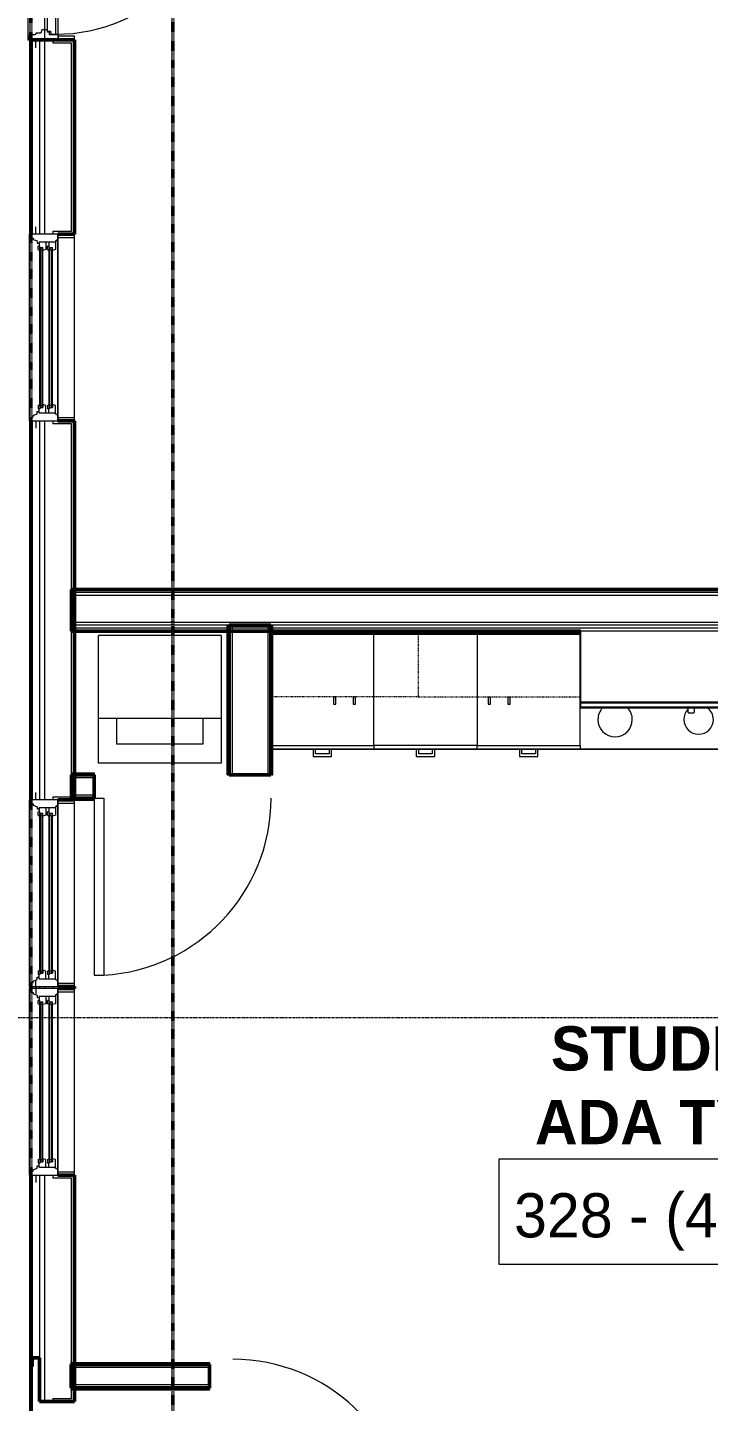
# Model space of a CAD drawing. Header units: inches. Extents: x -4218 to -1830, y 9767 to 12426.
# Drawn here: x -3861.4 to -3722.7, y 10389.1 to 10668.9 of the extents above; entities that cross this region are included whole.
import ezdxf

# ---------------------------------------------------------------- set-up
doc = ezdxf.new("R2010")
doc.units = ezdxf.units.IN
doc.header["$MEASUREMENT"] = 0
for name, pattern in [('Dash', [0.25, 0.125, -0.125]), ('Dash 1_16_', [0.125, 0.0625, -0.0625]), ('Grid Line 1_2_', [0.875, 0.5, -0.125, 0.125, -0.125])]:
    doc.linetypes.add(name, pattern=pattern)
for name, color, linetype, lineweight in [('0-1', 7, 'Continuous', 5), ('0-2', 253, 'Continuous', 9), ('A-AREA-IDEN', 2, 'Continuous', 9), ('A-DOOR-1', 7, 'Continuous', 9), ('A-DOOR-2', 50, 'Continuous', 20), ('A-DOOR-4', 31, 'Continuous', 9), ('A-DOOR-5', 31, 'Continuous', 20), ('A-DOOR-FRAM', 31, 'Continuous', 20), ('A-DOOR-FRAM-2', 31, 'Continuous', 9), ('A-DOOR-GLAZ', 31, 'Continuous', 9), ('A-FLOR-5', 192, 'Continuous', 9), ('A-GLAZ-1', 151, 'Continuous', 9), ('A-GLAZ-2', 151, 'Continuous', 20), ('A-GLAZ-3', 151, 'Continuous', 50), ('A-WALL', 113, 'Continuous', 13), ('A-WALL-1', 250, 'Continuous', 50), ('A-WALL-2', 10, 'Continuous', 13), ('A-WALL-3', 254, 'Continuous', 9), ('A-WALL-4', 253, 'Continuous', 9), ('A-WALL-5', 252, 'Continuous', 9), ('A-WALL-6', 7, 'Continuous', 9), ('A-WALL-8', 113, 'Continuous', 9), ('A-WALL-9', 113, 'Continuous', 50), ('C-PROP-LINE-1', 91, 'Dash 1_16_', 50), ('I-WALL-1', 250, 'Continuous', 50), ('I-WALL-2', 254, 'Continuous', 9), ('I-WALL-3', 253, 'Continuous', 9), ('I-WALL-4', 252, 'Continuous', 9), ('I-WALL-5', 7, 'Continuous', 9), ('P-SANR-FIXT-1', 7, 'Continuous', 9), ('Q-CASE-1', 252, 'Continuous', 9), ('Q-CASE-2', 7, 'Continuous', 9), ('Q-CASE-3', 253, 'Continuous', 9), ('Q-CASE-4', 7, 'Dash', 9), ('Q-CASE-5', 254, 'Continuous', 9), ('Q-SPCQ-1', 7, 'Continuous', 9), ('S-GRID-1', 1, 'Grid Line 1_2_', 9)]:
    doc.layers.add(name, color=color, linetype=linetype, lineweight=lineweight)
doc.styles.add('Century Gothic', font='ufonts.com_century-gothic.ttf', dxfattribs={"height": 9})
doc.styles.add('Century Gothic_B', font='GOTHICB.TTF', dxfattribs={"height": 9})

# ---------------------------------------------------------------- blocks, each defined once
blk = doc.blocks.new('Basic Wall _ INT - W4BØF - _5_8 GYP - 2X4 WOOD_BATT_ - 5_8 GYP_ - ___-2687833-BACKGROUND - 3RD FLOOR')
at = {"layer": 'A-WALL-4'}
for p, q in [((-3852.5, 10397), (-3852.5, 10396.94)), ((-3852.5, 10396.94), (-3852.5, 10396.8)), ((-3852.5, 10396.79), (-3852.5, 10396.73)), ((-3852.5, 10396.61), (-3852.5, 10396.59)), ((-3852.47, 10396.94), (-3851.85, 10396.94)), ((-3851.85, 10396.59), (-3852.47, 10396.59))]:
    blk.add_line(p, q, dxfattribs=at)
at = {"layer": 'A-WALL-5'}
for p, q in [((-3852.5, 10396.71), (-3852.5, 10397)), ((-3852.5, 10396.7), (-3852.5, 10396.71)), ((-3852.5, 10396.69), (-3852.5, 10396.7)), ((-3852.5, 10396.67), (-3852.5, 10396.69)), ((-3852.5, 10396.63), (-3852.5, 10396.67)), ((-3852.5, 10396.59), (-3852.5, 10396.63)), ((-3852.47, 10397), (-3851.85, 10397)), ((-3851.85, 10396.71), (-3852.47, 10396.71)), ((-3851.85, 10396.94), (-3824.35, 10396.94)), ((-3824.35, 10396.59), (-3851.85, 10396.59)), ((-3824.35, 10396.94), (-3824.35, 10397)), ((-3824.35, 10396.8), (-3824.35, 10396.94)), ((-3824.35, 10396.73), (-3824.35, 10396.79)), ((-3824.35, 10396.59), (-3824.35, 10396.61))]:
    blk.add_line(p, q, dxfattribs=at)
at = {"layer": 'A-WALL-6'}
for p, q in [((-3851.85, 10397), (-3824.35, 10397)), ((-3824.35, 10396.71), (-3851.85, 10396.71)), ((-3824.35, 10397), (-3824.35, 10396.71)), ((-3824.35, 10396.71), (-3824.35, 10396.63)), ((-3824.35, 10396.63), (-3824.35, 10396.59))]:
    blk.add_line(p, q, dxfattribs=at)
blk = doc.blocks.new('Basic Wall _ INT - W4BØF - _5_8 GYP - 2X4 WOOD_BATT_ - 5_8 GYP_ - ___-2687832-BACKGROUND - 3RD FLOOR')
at = {"layer": 'A-WALL-4'}
for p, q in [((-3852.5, 10391.84), (-3852.5, 10391.82)), ((-3852.5, 10391.7), (-3852.5, 10391.64)), ((-3852.5, 10391.63), (-3852.5, 10391.49)), ((-3852.5, 10391.49), (-3852.5, 10391.43)), ((-3851.89, 10391.84), (-3852.47, 10391.84)), ((-3852.47, 10391.49), (-3851.88, 10391.49))]:
    blk.add_line(p, q, dxfattribs=at)
at = {"layer": 'A-WALL-5'}
for p, q in [((-3852.5, 10391.8), (-3852.5, 10391.84)), ((-3852.5, 10391.76), (-3852.5, 10391.8)), ((-3852.5, 10391.71), (-3852.5, 10391.76)), ((-3852.5, 10391.43), (-3852.5, 10391.71)), ((-3852.47, 10391.71), (-3851.89, 10391.71)), ((-3852.47, 10391.43), (-3851.88, 10391.43)), ((-3824.35, 10391.84), (-3851.85, 10391.84)), ((-3851.85, 10391.49), (-3824.35, 10391.49)), ((-3824.35, 10391.82), (-3824.35, 10391.84)), ((-3824.35, 10391.64), (-3824.35, 10391.7)), ((-3824.35, 10391.49), (-3824.35, 10391.63)), ((-3824.35, 10391.43), (-3824.35, 10391.49))]:
    blk.add_line(p, q, dxfattribs=at)
at = {"layer": 'A-WALL-6'}
for p, q in [((-3851.85, 10391.71), (-3824.35, 10391.71)), ((-3851.85, 10391.43), (-3824.35, 10391.43)), ((-3824.35, 10391.84), (-3824.35, 10391.8)), ((-3824.35, 10391.8), (-3824.35, 10391.71)), ((-3824.35, 10391.71), (-3824.35, 10391.43))]:
    blk.add_line(p, q, dxfattribs=at)
blk = doc.blocks.new('SWING - SINGLE - FLUSH - 36_ x 80_ - OFFSET PIVOT DOOR AT MAGIC PAK AND WASHER_DRYER-3199414-BACKGROUND - 3RD FLOOR')
at = {"layer": 'A-DOOR-1'}
blk.add_arc((18, 2.37), 36.07, 93.1789, 180, dxfattribs=at)
at = {"layer": 'A-DOOR-2'}
for p, q in [((16, 2.37), (16, 38.39)), ((18, 38.39), (16, 38.39)), ((18, 2.37), (18, 38.39)), ((18, 2.37), (16, 2.37))]:
    blk.add_line(p, q, dxfattribs=at)
blk = doc.blocks.new('Range - 24_ x 30_-V13-BACKGROUND - 3RD FLOOR')
at = {"layer": 'Q-SPCQ-1'}
blk.add_line((29.37, 22), (30, 22), dxfattribs=at)
for centre, radius, start, end in [((6.5, 6), 3.5, 136.4295, 180), ((6.5, 6), 3.5, 81.0228, 98.9772), ((6.5, 6), 3.5, 360, 43.6168), ((23.5, 6), 3, 360, 53.8773), ((6.5, 6), 3.5, 180, 0), ((23.5, 6), 3, 136.1907, 180), ((23.5, 6), 3, 180, 360)]:
    blk.add_arc(centre, radius, start, end, dxfattribs=at)
blk = doc.blocks.new('Basic Wall _ INT - W4BØF - _5_8 GYP - 2X4 WOOD_BATT_ - 5_8 GYP_ - ___-2685607-BACKGROUND - 3RD FLOOR')
at = {"layer": 'A-WALL-3'}
for p, q in [((-3852.47, 10517.08), (-3852.47, 10517.02)), ((-3852.47, 10517.02), (-3852.47, 10516.87)), ((-3852.47, 10516.87), (-3852.47, 10516.8)), ((-3852.47, 10516.69), (-3852.47, 10516.66))]:
    blk.add_line(p, q, dxfattribs=at)
at = {"layer": 'A-WALL-4'}
for p, q in [((-3852.47, 10516.79), (-3852.47, 10517.08)), ((-3852.47, 10517.02), (-3851.85, 10517.02)), ((-3852.47, 10516.71), (-3852.47, 10516.79)), ((-3852.47, 10516.66), (-3852.47, 10516.71)), ((-3851.89, 10516.66), (-3852.47, 10516.66))]:
    blk.add_line(p, q, dxfattribs=at)
at = {"layer": 'A-WALL-5'}
for p, q in [((-3852.47, 10517.08), (-3851.85, 10517.08)), ((-3851.89, 10516.79), (-3852.47, 10516.79)), ((-3851.85, 10517.02), (-3847.87, 10517.02)), ((-3847.87, 10516.66), (-3851.85, 10516.66)), ((-3847.87, 10517.02), (-3847.87, 10517.08)), ((-3847.87, 10516.87), (-3847.87, 10517.02)), ((-3847.87, 10516.8), (-3847.87, 10516.87)), ((-3847.87, 10516.66), (-3847.87, 10516.69))]:
    blk.add_line(p, q, dxfattribs=at)
at = {"layer": 'A-WALL-6'}
for p, q in [((-3851.85, 10517.08), (-3847.87, 10517.08)), ((-3847.87, 10516.79), (-3851.85, 10516.79)), ((-3847.87, 10517.08), (-3847.87, 10516.79)), ((-3847.87, 10516.79), (-3847.87, 10516.71)), ((-3847.87, 10516.71), (-3847.87, 10516.66))]:
    blk.add_line(p, q, dxfattribs=at)
blk = doc.blocks.new('Basic Wall _ INT - W4BØF - _5_8 GYP - 2X4 WOOD_BATT_ - 5_8 GYP_ - ___-2685608-BACKGROUND - 3RD FLOOR')
at = {"layer": 'A-WALL-4'}
for p, q in [((-3852.47, 10511.91), (-3852.47, 10511.89)), ((-3851.85, 10511.91), (-3852.47, 10511.91)), ((-3852.47, 10511.77), (-3852.47, 10511.71)), ((-3852.47, 10511.71), (-3852.47, 10511.62)), ((-3852.35, 10511.56), (-3851.85, 10511.56))]:
    blk.add_line(p, q, dxfattribs=at)
at = {"layer": 'A-WALL-5'}
for p, q in [((-3852.47, 10511.87), (-3852.47, 10511.91)), ((-3852.47, 10511.79), (-3852.47, 10511.87)), ((-3852.47, 10511.79), (-3851.85, 10511.79)), ((-3852.47, 10511.71), (-3852.47, 10511.79)), ((-3852.47, 10511.62), (-3852.47, 10511.71)), ((-3847.87, 10511.91), (-3851.85, 10511.91)), ((-3851.85, 10511.56), (-3847.87, 10511.56)), ((-3847.87, 10511.89), (-3847.87, 10511.91)), ((-3847.87, 10511.71), (-3847.87, 10511.77)), ((-3847.87, 10511.56), (-3847.87, 10511.71)), ((-3847.87, 10511.5), (-3847.87, 10511.56))]:
    blk.add_line(p, q, dxfattribs=at)
at = {"layer": 'A-WALL-6'}
for p, q in [((-3851.85, 10511.79), (-3847.87, 10511.79)), ((-3851.85, 10511.5), (-3847.87, 10511.5)), ((-3847.87, 10511.91), (-3847.87, 10511.87)), ((-3847.87, 10511.87), (-3847.87, 10511.79)), ((-3847.87, 10511.79), (-3847.87, 10511.5))]:
    blk.add_line(p, q, dxfattribs=at)
blk = doc.blocks.new('Basic Wall _ INT - W8BØF - _5_8 GYP - 2X8 WOOD_BATT_ - 5_8 GYP_ - ___-2698629-BACKGROUND - 3RD FLOOR')
at = {"layer": 'I-WALL-2'}
for p, q in [((-3820.72, 10547.19), (-3820.78, 10547.19)), ((-3820.57, 10547.19), (-3820.72, 10547.19)), ((-3820.51, 10547.19), (-3820.57, 10547.19)), ((-3820.37, 10547.19), (-3820.39, 10547.19))]:
    blk.add_line(p, q, dxfattribs=at)
at = {"layer": 'I-WALL-3'}
for p, q in [((-3820.78, 10547.19), (-3820.49, 10547.19)), ((-3820.72, 10545.94), (-3820.72, 10547.19)), ((-3820.49, 10547.19), (-3820.41, 10547.19)), ((-3820.41, 10547.19), (-3820.37, 10547.19)), ((-3820.37, 10547.19), (-3820.37, 10545.94))]:
    blk.add_line(p, q, dxfattribs=at)
at = {"layer": 'I-WALL-4'}
for p, q in [((-3820.78, 10545.94), (-3820.78, 10547.19)), ((-3820.49, 10547.19), (-3820.49, 10545.94)), ((-3820.72, 10516.66), (-3820.72, 10545.94)), ((-3820.37, 10545.94), (-3820.37, 10516.66)), ((-3820.78, 10516.66), (-3820.72, 10516.66)), ((-3820.72, 10516.66), (-3820.57, 10516.66)), ((-3820.57, 10516.66), (-3820.51, 10516.66)), ((-3820.39, 10516.66), (-3820.37, 10516.66))]:
    blk.add_line(p, q, dxfattribs=at)
at = {"layer": 'I-WALL-5'}
for p, q in [((-3820.78, 10516.66), (-3820.78, 10545.94)), ((-3820.49, 10545.94), (-3820.49, 10516.66)), ((-3820.49, 10516.66), (-3820.78, 10516.66)), ((-3820.41, 10516.66), (-3820.49, 10516.66)), ((-3820.37, 10516.66), (-3820.41, 10516.66))]:
    blk.add_line(p, q, dxfattribs=at)
blk = doc.blocks.new('Basic Wall _ INT - W8BØF - _5_8 GYP - 2X8 WOOD_BATT_ - 5_8 GYP_ - ___-2703823-BACKGROUND - 3RD FLOOR')
at = {"layer": 'I-WALL-2'}
for p, q in [((-3811.84, 10547.19), (-3811.87, 10547.19)), ((-3811.66, 10547.19), (-3811.73, 10547.19)), ((-3811.51, 10547.19), (-3811.66, 10547.19)), ((-3811.45, 10547.19), (-3811.51, 10547.19)), ((-3811.87, 10545.94), (-3811.87, 10545.56)), ((-3811.51, 10545.56), (-3811.51, 10545.94))]:
    blk.add_line(p, q, dxfattribs=at)
at = {"layer": 'I-WALL-3'}
for p, q in [((-3811.87, 10547.19), (-3811.82, 10547.19)), ((-3811.87, 10547.19), (-3811.87, 10545.94)), ((-3811.82, 10547.19), (-3811.74, 10547.19)), ((-3811.74, 10547.19), (-3811.45, 10547.19)), ((-3811.51, 10545.94), (-3811.51, 10547.19)), ((-3811.87, 10545.56), (-3811.87, 10521.94)), ((-3811.74, 10545.56), (-3811.74, 10545.91)), ((-3811.51, 10521.94), (-3811.51, 10545.56)), ((-3811.45, 10545.56), (-3811.45, 10545.94))]:
    blk.add_line(p, q, dxfattribs=at)
at = {"layer": 'I-WALL-4'}
for p, q in [((-3811.74, 10545.94), (-3811.74, 10547.19)), ((-3811.45, 10545.94), (-3811.45, 10547.19)), ((-3811.74, 10521.94), (-3811.74, 10545.56)), ((-3811.45, 10521.94), (-3811.45, 10545.56)), ((-3811.87, 10521.94), (-3811.87, 10516.66)), ((-3811.51, 10516.66), (-3811.51, 10521.94)), ((-3811.87, 10516.66), (-3811.84, 10516.66)), ((-3811.73, 10516.66), (-3811.66, 10516.66)), ((-3811.66, 10516.66), (-3811.51, 10516.66)), ((-3811.51, 10516.66), (-3811.45, 10516.66))]:
    blk.add_line(p, q, dxfattribs=at)
at = {"layer": 'I-WALL-5'}
for p, q in [((-3811.74, 10516.66), (-3811.74, 10521.94)), ((-3811.45, 10516.66), (-3811.45, 10521.94)), ((-3811.82, 10516.66), (-3811.87, 10516.66)), ((-3811.74, 10516.66), (-3811.82, 10516.66)), ((-3811.45, 10516.66), (-3811.74, 10516.66))]:
    blk.add_line(p, q, dxfattribs=at)
blk = doc.blocks.new('Stacked Washer and Dryer - 26_x25_ - Private-1352637-BACKGROUND - 3RD FLOOR')
at = {"layer": 'P-SANR-FIXT-1'}
for p, q in [((0, 12.5), (26, 12.5)), ((0, 12.5), (0, -12.5)), ((16.90625, 12.5), (16.90625, -12.5)), ((26, 12.5), (26, -12.5)), ((16.90625, 8.75), (22.09375, 8.75)), ((22.09375, 8.75), (22.09375, -8.75)), ((22.09375, -8.75), (16.90625, -8.75)), ((26, -12.5), (0, -12.5))]:
    blk.add_line(p, q, dxfattribs=at)
blk = doc.blocks.new('Base Cabinet 3 Drawer 230 - Base Cabinet 3 Drawer 230 21_-2578998-BACKGROUND - 3RD FLOOR')
at = {"layer": 'Q-CASE-1'}
for p, q in [((-9.76, 24), (11.24, 24)), ((-9.76, 23.25), (-9.76, 24)), ((11.24, 23.25), (-9.76, 23.25)), ((-9.76, 23.25), (-9.76, 0.38)), ((-0.64, 24), (-1.14, 24)), ((2.11, 24), (2.61, 24)), ((11.24, 24), (11.24, 23.25)), ((11.24, 0.38), (11.24, 23.25))]:
    blk.add_line(p, q, dxfattribs=at)
at = {"layer": 'Q-CASE-2'}
for p, q in [((2.61, 25.5), (-1.14, 25.5)), ((-1.14, 25.5), (-1.14, 24)), ((2.61, 24), (2.61, 25.5)), ((-0.64, 24), (-0.64, 25)), ((-0.64, 25), (2.11, 25)), ((2.11, 25), (2.11, 24))]:
    blk.add_line(p, q, dxfattribs=at)
at = {"layer": 'Q-CASE-3'}
for p, q in [((-0.64, 24), (-1.14, 24)), ((2.11, 24), (2.61, 24)), ((-9.76, 0.38), (-9.76, 0)), ((11.24, 0), (11.24, 0.38))]:
    blk.add_line(p, q, dxfattribs=at)
at = {"layer": 'Q-CASE-5'}
for p, q in [((-0.64, 24), (-1.14, 24)), ((2.11, 24), (2.61, 24)), ((-9.76, 0), (11.24, 0))]:
    blk.add_line(p, q, dxfattribs=at)
blk = doc.blocks.new('30quot_MicrowaveVent_11166 - 70cm miele oven-2322118-BACKGROUND - 3RD FLOOR')
at = {"layer": 'Q-CASE-2'}
for p, q in [((-14.2, -14.49), (-14.2, 0)), ((15.68, 0), (-14.2, 0)), ((15.68, 0), (15.68, -14.49)), ((15.68, -14.49), (-14.2, -14.49)), ((-14.2, -14.61), (15.68, -14.61)), ((-14.2, -15.39), (-14.2, -14.61)), ((-14.2, -15.6), (-14.2, -15.39)), ((-14.2, -15.39), (15.68, -15.39)), ((-14.2, -15.6), (15.68, -15.6)), ((7.69, -16.55), (7.69, -15.63)), ((7.69, -16.6), (8.88, -16.6)), ((8.88, -15.63), (8.88, -16.55)), ((15.68, -14.61), (15.68, -15.39)), ((15.68, -15.39), (15.68, -15.6))]:
    blk.add_line(p, q, dxfattribs=at)
blk = doc.blocks.new('300 Series Wall Hung Cabinet_302 - 33_ X 27_-2598982-BACKGROUND - 3RD FLOOR')
at = {"layer": 'Q-CASE-2'}
for p, q in [((-2.25, -13.19), (-1.76, -13.19)), ((-2.25, -13.19), (-2.25, -14.69)), ((-1.76, -14.69), (-1.76, -13.19)), ((1.75, -13.19), (2.24, -13.19)), ((1.75, -13.19), (1.75, -14.69)), ((2.24, -14.69), (2.24, -13.19)), ((-2.25, -14.69), (-1.76, -14.69)), ((1.75, -14.69), (2.24, -14.69))]:
    blk.add_line(p, q, dxfattribs=at)
at = {"layer": 'Q-CASE-4'}
for p, q in [((16.5, -0.19), (-16.5, -0.19)), ((-16.5, -0.19), (-16.5, -13.19)), ((16.5, -13.19), (16.5, -0.19)), ((-16.5, -13.19), (16.5, -13.19))]:
    blk.add_line(p, q, dxfattribs=at)
blk = doc.blocks.new('Base Cabinet 3 Drawer 230 - Base Cabinet 3 Drawer 230 21_-V17-BACKGROUND - 3RD FLOOR')
at = {"layer": 'Q-CASE-1'}
for p, q in [((-9.76, 24), (11.24, 24)), ((-9.76, 23.25), (-9.76, 24)), ((11.24, 23.25), (-9.76, 23.25)), ((-9.76, 23.25), (-9.76, 0.38)), ((-0.64, 24), (-1.14, 24)), ((2.11, 24), (2.61, 24))]:
    blk.add_line(p, q, dxfattribs=at)
at = {"layer": 'Q-CASE-2'}
for p, q in [((2.61, 25.5), (-1.14, 25.5)), ((-1.14, 25.5), (-1.14, 24)), ((2.61, 24), (2.61, 25.5)), ((-0.64, 24), (-0.64, 25)), ((-0.64, 25), (2.11, 25)), ((2.11, 25), (2.11, 24))]:
    blk.add_line(p, q, dxfattribs=at)
at = {"layer": 'Q-CASE-3'}
for p, q in [((-0.64, 24), (-1.14, 24)), ((2.11, 24), (2.61, 24)), ((11.24, 24), (11.24, 23.25)), ((11.24, 0.38), (11.24, 23.25)), ((-9.76, 0.38), (-9.76, 0))]:
    blk.add_line(p, q, dxfattribs=at)
at = {"layer": 'Q-CASE-5'}
for p, q in [((-0.64, 24), (-1.14, 24)), ((2.11, 24), (2.61, 24)), ((11.24, 0), (11.24, 0.38)), ((-9.76, 0), (11.24, 0))]:
    blk.add_line(p, q, dxfattribs=at)
blk = doc.blocks.new('300 Series Wall Hung Cabinet_302 - 30_ X 27_-2746447-BACKGROUND - 3RD FLOOR')
at = {"layer": 'Q-CASE-2'}
for p, q in [((-1.76, 14.69), (-2.25, 14.69)), ((-2.25, 14.69), (-2.25, 13.19)), ((-1.76, 13.19), (-1.76, 14.69)), ((2.24, 14.69), (1.75, 14.69)), ((1.75, 14.69), (1.75, 13.19)), ((2.24, 13.19), (2.24, 14.69)), ((-1.76, 13.19), (-2.25, 13.19)), ((2.24, 13.19), (1.75, 13.19))]:
    blk.add_line(p, q, dxfattribs=at)
at = {"layer": 'Q-CASE-4'}
for p, q in [((-15, 0.19), (-15, 13.19)), ((-15, 13.19), (15, 13.19)), ((15, 13.19), (15, 0.19)), ((15, 0.19), (-15, 0.19))]:
    blk.add_line(p, q, dxfattribs=at)
blk = doc.blocks.new('Base Cabinet 3 Drawer 230 - Base Cabinet 3 Drawer 230 21_-2554957-BACKGROUND - 3RD FLOOR')
at = {"layer": 'Q-CASE-1'}
for p, q in [((-9.76, -23.25), (-9.76, -0.37)), ((11.24, -0.37), (11.24, -23.25)), ((-9.76, -23.25), (-9.76, -24)), ((11.24, -23.25), (-9.76, -23.25)), ((-9.76, -24), (11.24, -24)), ((-1.14, -24), (-0.64, -24)), ((2.61, -24), (2.11, -24)), ((11.24, -24), (11.24, -23.25))]:
    blk.add_line(p, q, dxfattribs=at)
at = {"layer": 'Q-CASE-2'}
for p, q in [((-1.14, -24), (-1.14, -25.5)), ((-0.64, -25), (-0.64, -24)), ((2.11, -25), (-0.64, -25)), ((2.11, -24), (2.11, -25)), ((2.61, -25.5), (2.61, -24)), ((-1.14, -25.5), (2.61, -25.5))]:
    blk.add_line(p, q, dxfattribs=at)
at = {"layer": 'Q-CASE-3'}
for p, q in [((-9.76, -0.37), (-9.76, 0)), ((11.24, 0), (11.24, -0.37)), ((-1.14, -24), (-0.64, -24)), ((2.61, -24), (2.11, -24))]:
    blk.add_line(p, q, dxfattribs=at)
at = {"layer": 'Q-CASE-5'}
for p, q in [((-9.76, 0), (11.24, 0)), ((-1.14, -24), (-0.64, -24)), ((2.61, -24), (2.11, -24))]:
    blk.add_line(p, q, dxfattribs=at)
blk = doc.blocks.new('CTR - 1st Phase - Unit Layouts_rvt-1-BACKGROUND - 3RD FLOOR')
at = {"layer": 'A-WALL-1'}
for p, q in [((-3748.75, 10545.94), (-3811.87, 10545.94)), ((-3811.87, 10545.94), (-3811.87, 10545.56)), ((-3811.87, 10545.56), (-3748.75, 10545.56)), ((-3847.87, 10516.66), (-3852.47, 10516.66)), ((-3852.47, 10516.66), (-3852.47, 10516.04)), ((-3852.47, 10516.04), (-3852.47, 10512.54)), ((-3847.87, 10511.91), (-3847.87, 10516.66)), ((-3852.47, 10512.54), (-3852.47, 10511.91)), ((-3852.47, 10511.91), (-3847.87, 10511.91)), ((-3824.35, 10396.59), (-3852.5, 10396.59)), ((-3852.5, 10396.59), (-3852.5, 10395.96)), ((-3852.5, 10395.96), (-3852.5, 10392.46)), ((-3824.35, 10391.84), (-3824.35, 10396.59)), ((-3852.5, 10392.46), (-3852.5, 10391.84)), ((-3852.5, 10391.84), (-3824.35, 10391.84))]:
    blk.add_line(p, q, dxfattribs=at)
at = {"layer": 'A-WALL-2'}
for p, q in [((-3819.74, 10547.19), (-3819.74, 10516.66)), ((-3812.49, 10547.19), (-3812.49, 10516.66)), ((-3851.85, 10516.04), (-3851.85, 10512.54)), ((-3847.87, 10516.04), (-3851.85, 10516.04)), ((-3847.87, 10512.54), (-3851.85, 10512.54)), ((-3851.87, 10395.96), (-3851.87, 10392.46)), ((-3824.35, 10395.96), (-3851.87, 10395.96)), ((-3824.35, 10392.46), (-3851.87, 10392.46))]:
    blk.add_line(p, q, dxfattribs=at)
at = {"layer": 'A-WALL-3'}
for p, q in [((-3852.47, 10512.23), (-3852.47, 10516.66)), ((-3851.89, 10516.66), (-3852.47, 10516.66)), ((-3852.47, 10511.91), (-3851.85, 10511.91)), ((-3851.85, 10396.59), (-3852.47, 10396.59)), ((-3852.47, 10391.84), (-3851.89, 10391.84))]:
    blk.add_line(p, q, dxfattribs=at)
at = {"layer": 'A-WALL-4'}
for p, q in [((-3748.75, 10545.94), (-3811.87, 10545.94)), ((-3811.87, 10545.56), (-3811.87, 10545.94)), ((-3847.87, 10516.66), (-3851.85, 10516.66)), ((-3852.47, 10511.91), (-3852.47, 10512.23)), ((-3851.85, 10511.91), (-3847.87, 10511.91)), ((-3852.5, 10391.84), (-3852.5, 10396.59)), ((-3824.35, 10396.59), (-3851.85, 10396.59)), ((-3851.85, 10391.84), (-3824.35, 10391.84))]:
    blk.add_line(p, q, dxfattribs=at)
at = {"layer": 'A-WALL-5'}
for p, q in [((-3811.87, 10545.56), (-3748.75, 10545.56)), ((-3847.87, 10516.66), (-3847.87, 10511.91)), ((-3824.35, 10396.59), (-3824.35, 10391.84))]:
    blk.add_line(p, q, dxfattribs=at)
at = {"layer": 'A-WALL-8'}
for p, q in [((-3748.75, 10545.94), (-3811.87, 10545.94)), ((-3811.87, 10545.94), (-3811.87, 10545.56)), ((-3811.87, 10545.56), (-3811.87, 10545.94)), ((-3811.87, 10545.94), (-3748.75, 10545.94)), ((-3811.87, 10545.56), (-3811.87, 10521.94)), ((-3811.87, 10521.94), (-3811.87, 10545.56)), ((-3811.87, 10521.94), (-3705.49, 10521.94)), ((-3705.49, 10521.94), (-3811.87, 10521.94))]:
    blk.add_line(p, q, dxfattribs=at)
at = {"layer": 'I-WALL-1'}
for p, q in [((-3811.87, 10547.19), (-3820.37, 10547.19)), ((-3820.37, 10547.19), (-3820.37, 10516.66)), ((-3811.87, 10516.66), (-3811.87, 10547.19)), ((-3820.37, 10516.66), (-3811.87, 10516.66))]:
    blk.add_line(p, q, dxfattribs=at)
at = {"layer": 'I-WALL-2'}
for p, q in [((-3820.37, 10547.19), (-3811.87, 10547.19)), ((-3820.37, 10547.19), (-3820.37, 10545.94)), ((-3811.87, 10545.94), (-3811.87, 10547.19)), ((-3811.87, 10545.56), (-3811.87, 10545.94)), ((-3811.87, 10521.94), (-3811.87, 10545.56))]:
    blk.add_line(p, q, dxfattribs=at)
at = {"layer": 'I-WALL-3'}
for p, q in [((-3820.37, 10545.94), (-3820.37, 10516.66)), ((-3811.87, 10516.66), (-3811.87, 10521.94))]:
    blk.add_line(p, q, dxfattribs=at)
at = {"layer": 'I-WALL-4'}
blk.add_line((-3811.87, 10516.66), (-3820.37, 10516.66), dxfattribs=at)
at = {"layer": '0-2'}
for name, p in [('Basic Wall _ INT - W8BØF - _5_8 GYP - 2X8 WOOD_BATT_ - 5_8 GYP_ - ___-2698629-BACKGROUND - 3RD FLOOR', (0, 0)), ('Basic Wall _ INT - W8BØF - _5_8 GYP - 2X8 WOOD_BATT_ - 5_8 GYP_ - ___-2703823-BACKGROUND - 3RD FLOOR', (0, 0)), ('Base Cabinet 3 Drawer 230 - Base Cabinet 3 Drawer 230 21_-2554957-BACKGROUND - 3RD FLOOR', (-3781.1, 10545.94)), ('300 Series Wall Hung Cabinet_302 - 33_ X 27_-2598982-BACKGROUND - 3RD FLOOR', (-3765.37, 10545.75)), ('30quot_MicrowaveVent_11166 - 70cm miele oven-2322118-BACKGROUND - 3RD FLOOR', (-3734.54, 10545.94)), ('Range - 24_ x 30_-V13-BACKGROUND - 3RD FLOOR', (-3748.24, 10521.94)), ('Basic Wall _ INT - W4BØF - _5_8 GYP - 2X4 WOOD_BATT_ - 5_8 GYP_ - ___-2685607-BACKGROUND - 3RD FLOOR', (0, 0)), ('Basic Wall _ INT - W4BØF - _5_8 GYP - 2X4 WOOD_BATT_ - 5_8 GYP_ - ___-2685608-BACKGROUND - 3RD FLOOR', (0, 0)), ('Basic Wall _ INT - W4BØF - _5_8 GYP - 2X4 WOOD_BATT_ - 5_8 GYP_ - ___-2687833-BACKGROUND - 3RD FLOOR', (0, 0)), ('Basic Wall _ INT - W4BØF - _5_8 GYP - 2X4 WOOD_BATT_ - 5_8 GYP_ - ___-2687832-BACKGROUND - 3RD FLOOR', (0, 0))]:
    blk.add_blockref(name, p, dxfattribs=at)
for name, p, rotation in [('Stacked Washer and Dryer - 26_x25_ - Private-1352637-BACKGROUND - 3RD FLOOR', (-3834.49, 10545.03), 269.9999999999942), ('Base Cabinet 3 Drawer 230 - Base Cabinet 3 Drawer 230 21_-V17-BACKGROUND - 3RD FLOOR', (-3800.63, 10545.94), 180), ('300 Series Wall Hung Cabinet_302 - 30_ X 27_-2746447-BACKGROUND - 3RD FLOOR', (-3796.87, 10545.75), 180), ('Base Cabinet 3 Drawer 230 - Base Cabinet 3 Drawer 230 21_-2578998-BACKGROUND - 3RD FLOOR', (-3758.63, 10545.94), 180), ('SWING - SINGLE - FLUSH - 36_ x 80_ - OFFSET PIVOT DOOR AT MAGIC PAK AND WASHER_DRYER-3199414-BACKGROUND - 3RD FLOOR', (-3829.87, 10514.29), 180), ('SWING - SINGLE - FLUSH - 36_ x 80_ - OFFSET PIVOT DOOR AT MAGIC PAK AND WASHER_DRYER-3199414-BACKGROUND - 3RD FLOOR', (-3821.97, 10379.59), 269.9999999999863)]:
    blk.add_blockref(name, p, dxfattribs=dict(at, rotation=rotation))
blk = doc.blocks.new('CTR - 1st Phase - Common Walls_rvt-1-BACKGROUND - 3RD FLOOR')
at = {"layer": 'A-WALL-2'}
for p, q in [((-3487.3, 10553.81), (-3852.47, 10553.81)), ((-3487.3, 10553.19), (-3852.47, 10553.19)), ((-3487.3, 10547.69), (-3852.47, 10547.69)), ((-3487.3, 10547.19), (-3852.47, 10547.19)), ((-3487.3, 10546.56), (-3852.47, 10546.56))]:
    blk.add_line(p, q, dxfattribs=at)
at = {"layer": 'I-WALL-1'}
for p, q in [((-3554.56, 10554.44), (-3852.47, 10554.44)), ((-3852.47, 10554.44), (-3852.47, 10545.94)), ((-3852.47, 10545.94), (-3748.75, 10545.94))]:
    blk.add_line(p, q, dxfattribs=at)
at = {"layer": 'I-WALL-2'}
for p, q in [((-3852.47, 10545.94), (-3852.47, 10554.44)), ((-3811.72, 10545.94), (-3811.67, 10545.94)), ((-3811.66, 10545.94), (-3811.58, 10545.94)), ((-3811.57, 10545.94), (-3811.46, 10545.94)), ((-3811.46, 10545.94), (-3748.75, 10545.94))]:
    blk.add_line(p, q, dxfattribs=at)
at = {"layer": 'I-WALL-3'}
for p, q in [((-3851.85, 10554.44), (-3852.47, 10554.44)), ((-3852.47, 10545.94), (-3851.85, 10545.94)), ((-3820.78, 10545.94), (-3820.67, 10545.94)), ((-3820.66, 10545.94), (-3820.61, 10545.94)), ((-3820.57, 10545.94), (-3820.51, 10545.94)), ((-3820.37, 10545.94), (-3811.87, 10545.94))]:
    blk.add_line(p, q, dxfattribs=at)
at = {"layer": 'I-WALL-4'}
for p, q in [((-3621.93, 10554.44), (-3851.85, 10554.44)), ((-3851.85, 10545.94), (-3820.78, 10545.94))]:
    blk.add_line(p, q, dxfattribs=at)
blk = doc.blocks.new('Perforated Panel at Magic-Pak - hvac panel - 3rd floor-2505075-BACKGROUND - 3RD FLOOR')
at = {"layer": 'A-GLAZ-3'}
for p, q in [((19.01, 4.44), (-19.01, 4.44)), ((-19.01, 4.44), (-19.01, 4.37)), ((-19.01, 4.37), (19.01, 4.37)), ((19.01, 4.37), (19.01, 4.44))]:
    blk.add_line(p, q, dxfattribs=at)
blk = doc.blocks.new('Window-Double_Hung-Andersen-400_Series-Tilt_Wash - DOUBLE HUNG - COTTAGE - 3RD FLOOR-2888224-BACKGROUND - 3RD FLOOR')
at = {"layer": 'A-GLAZ-1'}
for p, q in [((-16.29, 2.5), (-15.7, 2.5)), ((-16.29, 2.12), (-15.7, 2.12)), ((-16.29, 0.56), (-15.7, 0.56)), ((-16.29, 0.19), (-15.7, 0.19)), ((-15.82, 2.5), (-15.82, 2.12)), ((-15.82, 0.56), (-15.82, 0.19)), ((-15.7, 2.62), (15.7, 2.62)), ((-15.7, 2.5), (15.7, 2.5)), ((-15.7, 2.12), (15.7, 2.12)), ((-15.7, 2), (15.7, 2)), ((-15.7, 0.69), (15.7, 0.69)), ((-15.7, 0.56), (15.7, 0.56)), ((-15.7, 0.19), (15.7, 0.19)), ((-15.7, 0.06), (15.7, 0.06)), ((16.29, 2.5), (15.7, 2.5)), ((16.29, 2.12), (15.7, 2.12)), ((16.29, 0.56), (15.7, 0.56)), ((16.29, 0.19), (15.7, 0.19)), ((15.82, 2.5), (15.82, 2.12)), ((15.82, 0.56), (15.82, 0.19)), ((-19.01, -3.94), (-19.01, -2.44)), ((-19.01, -2.44), (-18.95, -2.44)), ((18.95, -1.06), (-18.95, -1.06)), ((-18.95, -1.06), (-18.95, -4.44)), ((-18.32, -1.06), (-18.32, -4.44)), ((18.32, -1.06), (18.32, -4.44)), ((18.95, -4.44), (18.95, -1.06)), ((18.95, -2.44), (19.01, -2.44)), ((19.01, -2.44), (19.01, -3.94)), ((-18.95, -3.94), (-19.01, -3.94)), ((-18.95, -4.44), (18.95, -4.44)), ((19.01, -3.94), (18.95, -3.94))]:
    blk.add_line(p, q, dxfattribs=at)
at = {"layer": 'A-GLAZ-2'}
for p, q in [((-19.01, 3.44), (-20.51, 3.44)), ((19.01, 4.81), (-19.01, 4.81)), ((-19.01, 4.81), (-19.01, -1.06)), ((-18.2, 4.81), (-18.2, 4)), ((-18.2, 4), (-17.92, 4)), ((-17.92, 4), (-17.61, 3.19)), ((-17.61, 3.19), (-17.14, 3.19)), ((-17.14, 3.19), (-17.14, 2.75)), ((-15.86, 2.97), (-16.57, 2.97)), ((-16.57, 2.62), (-16.57, 2.97)), ((-15.86, 2.97), (-15.7, 2.62)), ((15.86, 2.97), (15.7, 2.62)), ((15.86, 2.97), (16.57, 2.97)), ((16.57, 2.62), (16.57, 2.97)), ((17.14, 3.19), (17.14, 2.75)), ((17.61, 3.19), (17.14, 3.19)), ((17.92, 4), (17.61, 3.19)), ((18.2, 4), (17.92, 4)), ((18.2, 4.81), (18.2, 4)), ((19.01, -1.06), (19.01, 4.81)), ((19.01, 3.44), (20.51, 3.44)), ((-17.42, 2.75), (-16.57, 2.75)), ((-17.42, 2.75), (-17.42, -0.56)), ((-17.42, 1.37), (-15.86, 1.37)), ((-17.42, 0.81), (-16.57, 0.81)), ((-15.7, 2.62), (-16.57, 2.62)), ((-15.86, 1.03), (-16.57, 1.03)), ((-16.57, 0.69), (-16.57, 1.03)), ((-15.7, 0.69), (-16.57, 0.69)), ((-16.29, 2.62), (-16.29, 2)), ((-15.7, 2), (-16.29, 2)), ((-16.29, 0.69), (-16.29, 0.06)), ((-15.7, 0.06), (-16.29, 0.06)), ((-15.86, 1.37), (-15.7, 2)), ((-15.86, 1.03), (-15.7, 0.69)), ((-15.86, -0.56), (-15.7, 0.06)), ((15.7, 2.62), (16.57, 2.62)), ((15.7, 2), (16.29, 2)), ((15.86, 1.37), (15.7, 2)), ((15.86, 1.03), (15.7, 0.69)), ((15.7, 0.69), (16.57, 0.69)), ((15.7, 0.06), (16.29, 0.06)), ((15.86, -0.56), (15.7, 0.06)), ((17.42, 1.37), (15.86, 1.37)), ((15.86, 1.03), (16.57, 1.03)), ((16.29, 2.62), (16.29, 2)), ((16.29, 0.69), (16.29, 0.06)), ((17.42, 2.75), (16.57, 2.75)), ((16.57, 0.69), (16.57, 1.03)), ((17.42, 0.81), (16.57, 0.81)), ((17.42, 2.75), (17.42, -0.56)), ((-19.01, -1.06), (19.01, -1.06)), ((-17.67, -0.78), (-18, -1.06)), ((-17.67, -0.78), (-17.67, -0.56)), ((-17.67, -0.56), (-15.86, -0.56)), ((17.67, -0.56), (15.86, -0.56)), ((17.67, -0.78), (17.67, -0.56)), ((17.67, -0.78), (18, -1.06))]:
    blk.add_line(p, q, dxfattribs=at)
blk = doc.blocks.new('Door-Inswing-Andersen-400_Series-Single - 3_ 0-1_8_ x 6_ 7-1_2_ - 3rd floor-V206-BACKGROUND - 3RD FLOOR')
at = {"layer": 'A-DOOR-4'}
blk.add_line((16.87, -0.66), (16.87, -34.41), dxfattribs=at)
blk.add_arc((16.87, -0.66), 33.75, 180, 270, dxfattribs=at)
at = {"layer": 'A-DOOR-5'}
for p, q in [((-16.26, 0.42), (-16.87, 0.41)), ((-16.87, 0.41), (-16.87, -0.66)), ((-16.26, 1.06), (-16.26, 0.42)), ((-16.26, 1.06), (-12.44, 1.06)), ((-13.19, 0.66), (-12.44, 0.66)), ((-13.19, -0.66), (-13.19, 0.66)), ((-12.44, 0.75), (-12.47, 1.06)), ((12.44, 1.06), (-12.44, 1.06)), ((-12.44, 0.66), (-12.44, 0.75)), ((16.26, 1.06), (12.44, 1.06)), ((12.44, 0.75), (12.47, 1.06)), ((12.44, 0.66), (12.44, 0.75)), ((13.19, 0.66), (12.44, 0.66)), ((13.19, -0.66), (13.19, 0.66)), ((16.26, 1.06), (16.26, 0.42)), ((16.26, 0.42), (16.87, 0.41)), ((16.87, 0.41), (16.87, -0.66)), ((-16.87, -0.66), (-12.44, -0.66)), ((-12.44, -0.09), (-13.19, -0.09)), ((-13.19, -0.59), (-12.67, -0.59)), ((-13.19, -0.66), (-13.19, -0.59)), ((-12.67, -0.59), (-12.47, -0.34)), ((-12.47, -0.34), (-12.44, -0.16)), ((-12.44, -0.16), (-12.44, -0.09)), ((12.44, -0.66), (-12.44, -0.66)), ((12.44, -0.09), (13.19, -0.09)), ((12.44, -0.16), (12.44, -0.09)), ((12.47, -0.34), (12.44, -0.16)), ((16.87, -0.66), (12.44, -0.66)), ((12.67, -0.59), (12.47, -0.34)), ((13.19, -0.59), (12.67, -0.59)), ((13.19, -0.66), (13.19, -0.59))]:
    blk.add_line(p, q, dxfattribs=at)
at = {"layer": 'A-DOOR-FRAM'}
for p, q in [((-19.69, 3.44), (-18.06, 3.44)), ((18.06, 5.09), (-18.06, 5.09)), ((-18.06, 5.09), (-18.06, 4.44)), ((-18.06, 4.75), (-18.06, -1.13)), ((-18.06, 4.75), (-17.03, 4.75)), ((-18.06, 4.44), (-18.06, -1.13)), ((-17.03, 3.63), (-17.03, 4.75)), ((-16.69, 3.39), (-17.03, 3.63)), ((-16.69, 2.39), (-16.69, 3.39)), ((16.69, 3.39), (17.03, 3.63)), ((16.69, 2.39), (16.69, 3.39)), ((17.03, 3.63), (17.03, 4.75)), ((18.06, 4.75), (17.03, 4.75)), ((18.06, 4.44), (18.06, 5.09)), ((18.06, 4.75), (18.06, -1.13)), ((18.06, 4.19), (18.06, 4.44)), ((18.06, 2.69), (18.06, 4.19)), ((19.69, 3.44), (18.06, 3.44)), ((-17.03, 0.66), (-16.45, 0.66)), ((-17.03, -1.13), (-17.03, 0.66)), ((-16, 2.23), (-16.69, 2.39)), ((-16.45, 0.66), (-16.45, 1.09)), ((-16.45, 1.09), (-16, 1.09)), ((-16, 1.09), (-16, 2.23)), ((16, 2.23), (16.69, 2.39)), ((16, 1.09), (16, 2.23)), ((16.45, 1.09), (16, 1.09)), ((16.45, 0.66), (16.45, 1.09)), ((17.03, 0.66), (16.45, 0.66)), ((17.03, -1.13), (17.03, 0.66)), ((18.06, -1.13), (18.06, 2.69)), ((-18.06, -1.13), (-17.94, -1.13)), ((-17.69, -1.13), (-18.06, -1.13)), ((-18.06, -1.13), (-17.03, -1.13)), ((-17.31, -1.13), (17.31, -1.13)), ((18.06, -1.13), (17.03, -1.13)), ((17.94, -1.13), (18.06, -1.13))]:
    blk.add_line(p, q, dxfattribs=at)
at = {"layer": 'A-DOOR-FRAM-2'}
for p, q in [((-17.31, -1.13), (-17.94, -1.13)), ((-17.94, -1.13), (-17.94, -4.44)), ((-17.31, -4.44), (-17.31, -1.13)), ((17.94, -1.13), (17.31, -1.13)), ((17.31, -1.13), (17.31, -4.44)), ((17.94, -4.44), (17.94, -1.13)), ((-17.94, -4.44), (-17.31, -4.44)), ((17.31, -4.44), (17.94, -4.44))]:
    blk.add_line(p, q, dxfattribs=at)
at = {"layer": 'A-DOOR-GLAZ'}
for p, q in [((-12.44, 0.5), (-13.19, 0.5)), ((-13.19, 0.06), (-12.44, 0.06)), ((-12.98, 0.5), (-12.98, 0.06)), ((12.44, 0.66), (-12.44, 0.66)), ((12.44, 0.5), (-12.44, 0.5)), ((12.44, 0.06), (-12.44, 0.06)), ((12.44, 0.5), (13.19, 0.5)), ((13.19, 0.06), (12.44, 0.06)), ((12.98, 0.5), (12.98, 0.06)), ((12.44, -0.09), (-12.44, -0.09))]:
    blk.add_line(p, q, dxfattribs=at)
blk = doc.blocks.new('Family - ___-2835860-BACKGROUND - 3RD FLOOR')
at = {"layer": 'C-PROP-LINE-1'}
blk.add_line((-3860.72, 9980.19), (-3860.72, 11434.39), dxfattribs=at)
blk = doc.blocks.new('Family - ___-2835903-BACKGROUND - 3RD FLOOR')
at = {"layer": 'C-PROP-LINE-1'}
blk.add_line((-3831.82, 10009.09), (-3831.82, 12089.69), dxfattribs=at)
blk = doc.blocks.new('Family - ___-2835932-BACKGROUND - 3RD FLOOR')
at = {"layer": 'C-PROP-LINE-1'}
blk.add_line((-3860.72, 9980.19), (-3860.72, 12118.59), dxfattribs=at)

msp = doc.modelspace()

# ---------------------------------------------------------------- linework, layer by layer
at = {"layer": 'A-AREA-IDEN', "flags": 128}
msp.add_lwpolyline([(-3765.33, 10438.49), (-3680.83, 10438.49), (-3680.83, 10417), (-3765.33, 10417)], close=True, dxfattribs=at)
at = {"layer": 'A-FLOR-5'}
msp.add_line((-3857.97, 10702.45), (-3857.97, 10666.33), dxfattribs=at)
at = {"layer": 'A-WALL'}
for p, q in [((-3860.47, 10666.33), (-3860.47, 10626.8)), ((-3858.97, 10666.33), (-3858.97, 10626.8)), ((-3857.97, 10666.33), (-3857.97, 10626.8)), ((-3856.29, 10666.33), (-3856.29, 10665.7)), ((-3852.47, 10665.7), (-3856.29, 10665.7)), ((-3852.47, 10627.43), (-3852.47, 10665.7)), ((-3856.29, 10627.43), (-3856.29, 10626.8)), ((-3856.29, 10627.43), (-3852.47, 10627.43)), ((-3860.47, 10588.78), (-3860.47, 10511.6)), ((-3858.97, 10588.78), (-3858.97, 10511.6)), ((-3857.97, 10588.78), (-3857.97, 10511.6)), ((-3856.29, 10588.78), (-3856.29, 10588.15)), ((-3852.47, 10588.15), (-3856.29, 10588.15)), ((-3852.47, 10512.23), (-3852.47, 10588.15)), ((-3856.29, 10512.23), (-3856.29, 10511.6)), ((-3856.29, 10512.23), (-3852.47, 10512.23)), ((-3860.47, 10473.58), (-3860.47, 10473.2)), ((-3858.97, 10473.58), (-3858.97, 10473.2)), ((-3857.97, 10473.58), (-3857.97, 10473.2)), ((-3856.29, 10473.58), (-3856.29, 10473.2)), ((-3860.47, 10435.18), (-3860.47, 10397.96)), ((-3858.97, 10435.18), (-3858.97, 10397.96)), ((-3857.97, 10435.18), (-3857.97, 10389.06)), ((-3856.29, 10435.18), (-3856.29, 10434.55)), ((-3852.47, 10434.55), (-3856.29, 10434.55)), ((-3852.47, 10389.69), (-3852.47, 10434.55)), ((-3856.29, 10389.69), (-3856.29, 10389.06)), ((-3856.29, 10389.69), (-3852.47, 10389.69))]:
    msp.add_line(p, q, dxfattribs=at)
at = {"layer": 'A-WALL-8'}
for p, q in [((-3851.85, 10626.8), (-3851.85, 10626.74)), ((-3851.85, 10588.84), (-3851.85, 10588.78)), ((-3851.85, 10511.6), (-3851.85, 10511.54)), ((-3851.85, 10473.64), (-3851.85, 10473.58)), ((-3851.85, 10473.2), (-3851.85, 10473.14)), ((-3851.85, 10435.24), (-3851.85, 10435.18))]:
    msp.add_line(p, q, dxfattribs=at)
at = {"layer": 'A-WALL-9'}
for p, q in [((-3851.85, 10666.33), (-3860.72, 10666.33)), ((-3860.72, 10666.33), (-3860.72, 10626.8)), ((-3851.85, 10626.8), (-3851.85, 10666.33)), ((-3855.22, 10626.8), (-3851.85, 10626.8)), ((-3860.72, 10588.78), (-3860.72, 10511.6)), ((-3851.85, 10588.78), (-3855.22, 10588.78)), ((-3851.85, 10511.6), (-3851.85, 10588.78)), ((-3855.22, 10511.6), (-3851.85, 10511.6)), ((-3860.72, 10473.58), (-3860.72, 10473.2)), ((-3851.85, 10473.58), (-3855.22, 10473.58)), ((-3851.85, 10473.2), (-3851.85, 10473.58)), ((-3855.22, 10473.2), (-3851.85, 10473.2)), ((-3860.72, 10435.18), (-3860.72, 10396.21)), ((-3851.85, 10435.18), (-3855.22, 10435.18)), ((-3851.85, 10389.06), (-3851.85, 10435.18)), ((-3860.47, 10396.21), (-3860.47, 10397.96)), ((-3860.47, 10397.96), (-3858.97, 10397.96)), ((-3858.97, 10397.96), (-3858.97, 10389.06)), ((-3860.72, 10396.21), (-3860.47, 10396.21)), ((-3858.97, 10389.06), (-3851.85, 10389.06))]:
    msp.add_line(p, q, dxfattribs=at)
at = {"layer": 'S-GRID-1'}
msp.add_line((-1830.2, 10467.19), (-4168.71, 10467.19), dxfattribs=at)

# ---------------------------------------------------------------- block references
at = {"layer": '0-1'}
for name in ['CTR - 1st Phase - Unit Layouts_rvt-1-BACKGROUND - 3RD FLOOR', 'CTR - 1st Phase - Common Walls_rvt-1-BACKGROUND - 3RD FLOOR']:
    msp.add_blockref(name, (0, 0), dxfattribs=at)
at = {"layer": 'A-DOOR-4', "rotation": 89.99999999999991}
msp.add_blockref('Door-Inswing-Andersen-400_Series-Single - 3_ 0-1_8_ x 6_ 7-1_2_ - 3rd floor-V206-BACKGROUND - 3RD FLOOR', (-3856.29, 10684.39), dxfattribs=at)
at = {"layer": 'A-GLAZ-1', "rotation": 89.99999999999991}
for name, p in [('Window-Double_Hung-Andersen-400_Series-Tilt_Wash - DOUBLE HUNG - COTTAGE - 3RD FLOOR-2888224-BACKGROUND - 3RD FLOOR', (-3856.29, 10607.79)), ('Window-Double_Hung-Andersen-400_Series-Tilt_Wash - DOUBLE HUNG - COTTAGE - 3RD FLOOR-2888224-BACKGROUND - 3RD FLOOR', (-3856.29, 10492.59)), ('Window-Double_Hung-Andersen-400_Series-Tilt_Wash - DOUBLE HUNG - COTTAGE - 3RD FLOOR-2888224-BACKGROUND - 3RD FLOOR', (-3856.29, 10454.19)), ('Perforated Panel at Magic-Pak - hvac panel - 3rd floor-2505075-BACKGROUND - 3RD FLOOR', (-3856.29, 10377.2))]:
    msp.add_blockref(name, p, dxfattribs=at)
at = {"layer": 'C-PROP-LINE-1'}
for name in ['Family - ___-2835860-BACKGROUND - 3RD FLOOR', 'Family - ___-2835932-BACKGROUND - 3RD FLOOR', 'Family - ___-2835903-BACKGROUND - 3RD FLOOR']:
    msp.add_blockref(name, (0, 0), dxfattribs=at)

# ---------------------------------------------------------------- texts
at = {"layer": 'A-AREA-IDEN', "char_height": 9, "attachment_point": 1}
for s, insert, width, style in [('STUDIO B -', (-3754.83, 10465.47), 76.659, 'Century Gothic_B'), ('ADA TYPE B', (-3758.08, 10450.47), 84.537, 'Century Gothic_B'), ('328 - (481 SF)', (-3762.33, 10431.49), 94.839, 'Century Gothic')]:
    msp.add_mtext(s, dxfattribs=dict(at, insert=insert, width=width, style=style))

doc.saveas('drawing.dxf')
